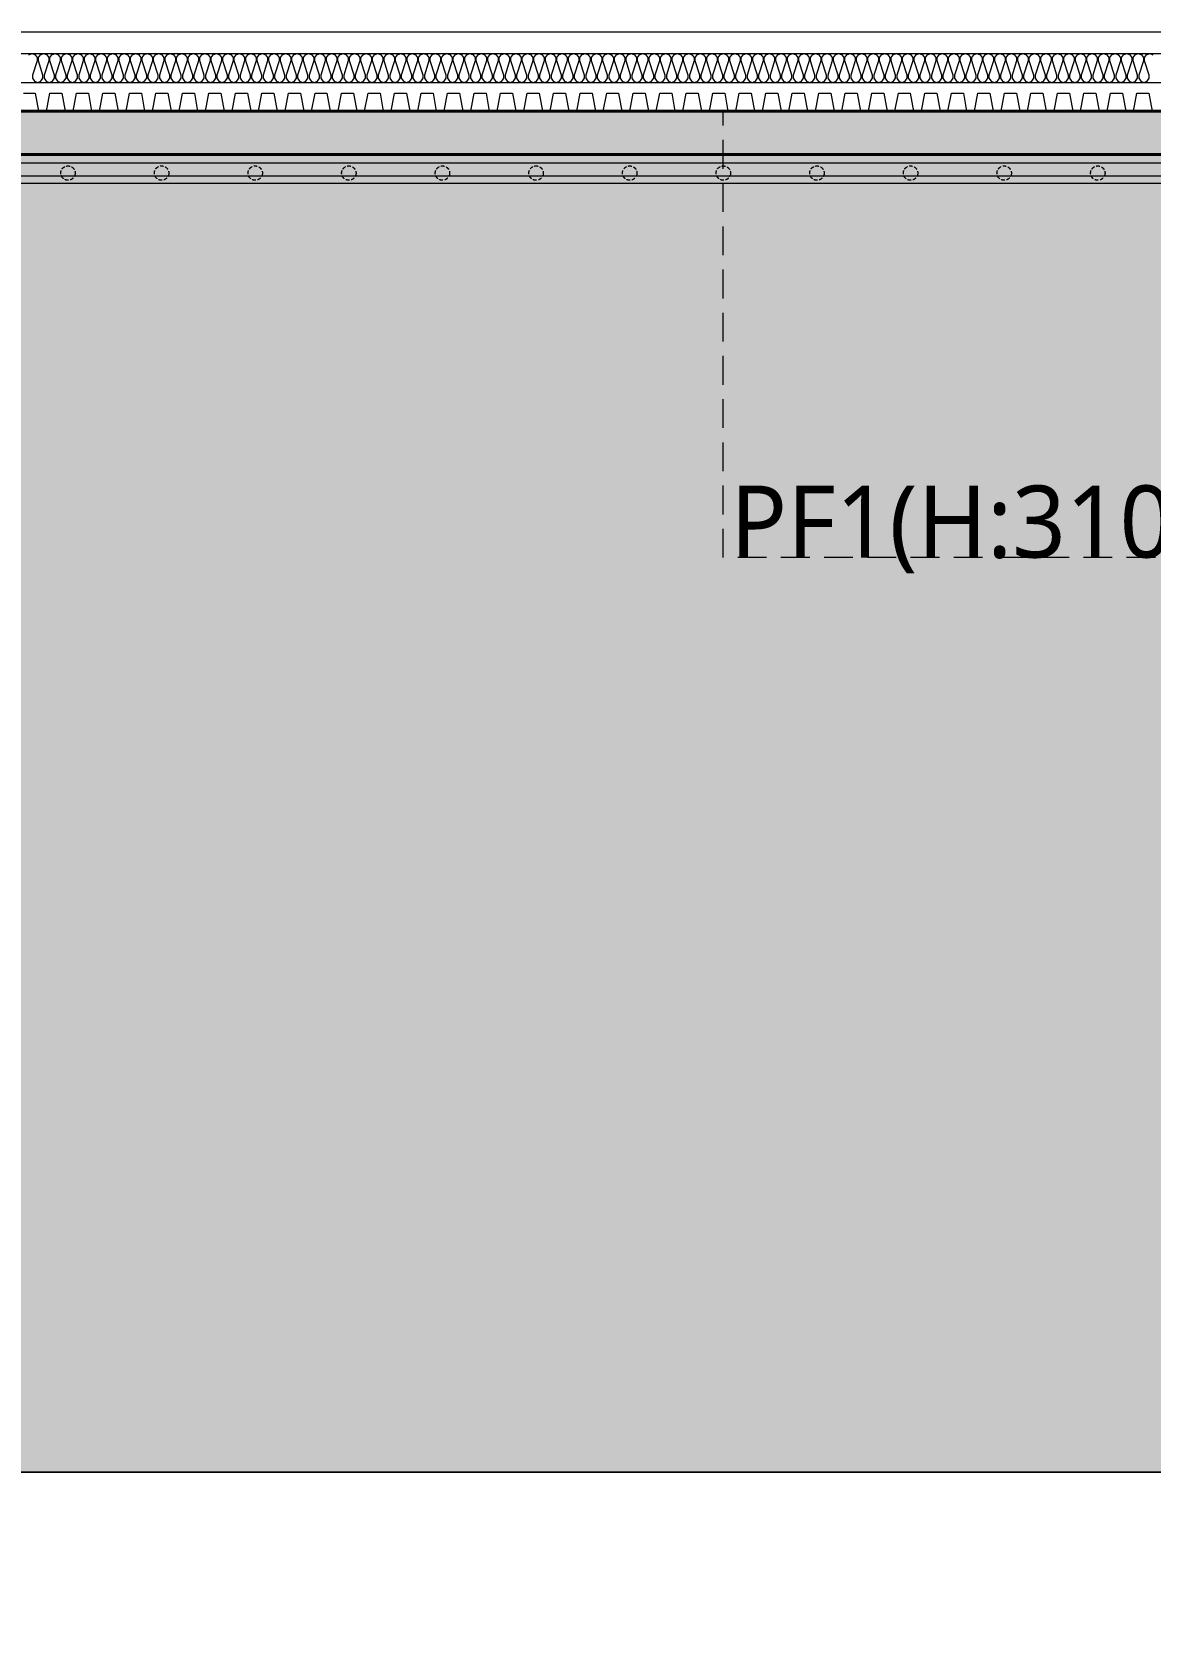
# Model space of a CAD drawing. Header units: millimetres. Extents: x 0 to 420000, y 0 to 297000.
# Drawn here: x 192213 to 199975, y 147403 to 158500 of the extents above; entities that cross this region are included whole.
import ezdxf
from ezdxf.enums import TextEntityAlignment as Align

# ---------------------------------------------------------------- set-up
doc = ezdxf.new("R2010")
doc.units = ezdxf.units.MM
doc.linetypes.add('CEN', pattern=[62, 60, -1, 0, -1])
doc.linetypes.add('HIDDEN', pattern=[0.375, 0.25, -0.125])
for name, color, linetype, lineweight in [('A-AXIS-LINE', 1, 'CEN', 15), ('A-CONC-LIN1', 2, 'Continuous', 40), ('A-SECT-LIN3', 255, 'Continuous', 18), ('A-XXXX-DRBD', 9, 'Continuous', 20), ('A-XXXX-FIN2', 6, 'Continuous', 20), ('A-XXXX-HATC', 8, 'Continuous', 18), ('A-XXXX-HID', 8, 'HIDDEN', 18), ('A-XXXX-INSL2', 8, 'Continuous', 18)]:
    doc.layers.add(name, color=color, linetype=linetype, lineweight=lineweight)
doc.layers.add('A-CONC-SOLD', color=253, linetype='CEN')
doc.layers.add('A-XXXX-SOLD', color=252, linetype='Continuous')
doc.layers.add('A-XXXX-NPLT', color=144, linetype='Continuous', lineweight=15, plot=False)
doc.styles.add('맑은고딕', font='')
doc.styles.get('맑은고딕').set_extended_font_data('Malgun Gothic')
pattern_1 = [(0, (40, -50), (200, 200), [60, -140]), (0, (160, -30), (200, 200), [50, -150]), (0, (150, -20), (200, 200), [40, -160]), (0, (90, 30), (200, 200), [30, -30, 40, -100]), (0, (90, 40), (200, 200), [40, -10, 50, -100]), (0, (0, 80), (200, 200), [50, -150]), (0, (190, 90), (200, 200), [50, -150]), (90, (0, -10), (-200, 200), [30, -170]), (90, (30, 140), (-200, 200), [20, -180]), (90, (40, -50), (-200, 200), [30, -170]), (90, (60, 130), (-200, 200), [10, -190]), (90, (70, 50), (-200, 200), [30, -170]), (90, (90, -20), (-200, 200), [50, -150]), (90, (110, 120), (-200, 200), [30, -170]), (90, (130, 40), (-200, 200), [40, -160]), (90, (140, 40), (-200, 200), [40, -160]), (90, (160, -50), (-200, 200), [20, -180]), (90, (190, -20), (-200, 200), [50, -150]), (45, (20, -30), (0, 200), [84.8528, -197.98991]), (45, (40, -20), (0, 200), [42.4264, -240.41631]), (45, (130, 90), (0, 200), [56.56854, -226.27417]), (45, (130, 100), (0, 200), [42.4264, -240.41631]), (135, (60, 80), (-200, 2e-14), [14.1422, -268.70051]), (135, (20, -30), (-200, 2e-14), [28.2842, -254.55851]), (135, (80, 30), (-200, 2e-14), [28.2842, -254.55851]), (135, (130, 80), (-200, 2e-14), [28.2842, -254.55851]), (135, (190, 120), (-200, 2e-14), [42.4264, -240.41631]), (135, (190, 110), (-200, 2e-14), [28.2842, -254.55851]), (135, (180, 130), (-200, 2e-14), [28.2842, -254.55851]), (135, (120, -50), (-200, 2e-14), [42.4264, -240.41631]), (26.56505, (180, 70), (200, 8e-08), [22.36, -424.8536]), (26.56505, (130, 20), (200, 8e-08), [22.36, -424.8536]), (26.56505, (60, 80), (200, 8e-08), [44.72, -402.4936]), (26.56505, (70, 130), (200, 8e-08), [44.72, -402.4936]), (26.56505, (70, 80), (200, 8e-08), [44.72, -402.4936]), (26.56505, (190, 120), (200, 8e-08), [44.72, -402.4936]), (26.56505, (0, 20), (200, 8e-08), [67.082, -380.1316]), (26.56505, (0, 30), (200, 8e-08), [67.082, -380.1316]), (26.56505, (0, 110), (200, 8e-08), [67.082, -380.1316]), (63.43495, (100, 100), (1e-08, 200), [22.36, -424.8536]), (63.43495, (190, 90), (1e-08, 200), [22.36, -268.333595, 44.72, -111.8]), (63.43495, (170, 70), (1e-08, 200), [44.72, -402.4936]), (63.43495, (50, 90), (1e-08, 200), [44.72, -402.4936]), (63.43495, (40, 90), (1e-08, 200), [44.72, -402.4936]), (63.43495, (110, 110), (1e-08, 200), [67.082, -380.1316]), (116.56505, (60, 60), (-8e-08, 200), [22.36, -424.8536]), (116.56505, (190, 40), (-8e-08, 200), [22.36, -424.8536]), (116.56505, (150, -20), (-8e-08, 200), [44.72, -402.4936]), (116.56505, (140, -10), (-8e-08, 200), [44.72, -402.4936]), (116.56505, (160, 130), (-8e-08, 200), [44.72, -402.4936]), (116.56505, (0, 30), (-8e-08, 200), [44.72, -402.4936]), (116.56505, (100, -50), (-8e-08, 200), [67.082, -380.1316]), (153.43495, (170, 70), (-200, 1e-08), [44.72, -402.4936]), (153.43495, (180, 60), (-200, 1e-08), [44.72, -402.4936]), (153.43495, (30, -40), (-200, 1e-08), [22.36, -424.8536]), (153.43495, (90, 40), (-200, 1e-08), [22.36, -424.8536]), (153.43495, (130, 100), (-200, 1e-08), [22.36, -424.8536])]

# ---------------------------------------------------------------- blocks, each defined once
blk = doc.blocks.new('axis(220316)')
at = {"layer": 'A-AXIS-LINE', "ltscale": 1000}
for p, q in [((4631788.1, -441118.7), (4955413.1, -441118.7)), ((4631788.1, -442118.7), (4955413.1, -442118.7))]:
    blk.add_line(p, q, dxfattribs=at)
blk = doc.blocks.new('횡지하층')
at = {"layer": 'A-CONC-SOLD'}
h = blk.add_hatch(color=256, dxfattribs=at)
h.dxf.hatch_style = 1
h.paths.add_polyline_path([(4890651, -238161), (4890251, -238161), (4890251, -237111), (4890101, -237111), (4890101, -237361), (4889651, -237361), (4889651, -238361), (4889601, -238361), (4889601, -239061), (4889951, -239061), (4889951, -247661), (4889201, -247661), (4889201, -247111), (4889001, -247111), (4889001, -247661), (4758201, -247661), (4758201, -247111), (4758001, -247111), (4758001, -247661), (4757251, -247661), (4757251, -239061), (4757601, -239061), (4757601, -238361), (4757551, -238361), (4757551, -237361), (4757101, -237361), (4757101, -237111), (4756951, -237111), (4756951, -238161), (4756551, -238161), (4756551, -247961), (4890651, -247961)])
at = {"layer": 'A-CONC-LIN1'}
for points in [[(4756551, -247961), (4756551, -238161), (4756951, -238161), (4756951, -237111), (4757101, -237111), (4757101, -237361), (4757551, -237361), (4757551, -238361), (4757601, -238361), (4757601, -239061), (4757251, -239061), (4757251, -247661), (4758001, -247661), (4758001, -247111), (4758201, -247111), (4758201, -247661), (4889001, -247661)], [(4890651, -247961), (4756551, -247961)]]:
    blk.add_lwpolyline(points, dxfattribs=at)
at = {"layer": 'A-XXXX-DRBD'}
blk.add_lwpolyline([(4793741, -247536), (4793823, -247536), (4793847, -247661), (4793901, -247661), (4793925, -247536), (4794008, -247536), (4794031, -247661), (4794086, -247661), (4794109, -247536), (4794192, -247536), (4794215, -247661), (4794270, -247661), (4794293, -247536), (4794376, -247536), (4794399, -247661), (4794454, -247661), (4794477, -247536), (4794560, -247536), (4794583, -247661), (4794638, -247661), (4794661, -247536), (4794744, -247536), (4794767, -247661), (4794822, -247661), (4794845, -247536), (4794928, -247536), (4794951, -247661), (4795006, -247661), (4795029, -247536), (4795112, -247536), (4795135, -247661), (4795190, -247661), (4795213, -247536), (4795296, -247536), (4795319, -247661), (4795374, -247661), (4795397, -247536), (4795480, -247536), (4795504, -247661), (4795558, -247661), (4795582, -247536), (4795664, -247536), (4795688, -247661), (4795742, -247661), (4795766, -247536), (4795848, -247536), (4795872, -247661), (4795926, -247661), (4795950, -247536), (4796033, -247536), (4796056, -247661), (4796110, -247661), (4796134, -247536), (4796217, -247536), (4796240, -247661), (4796295, -247661), (4796318, -247536), (4796401, -247536), (4796424, -247661), (4796479, -247661), (4796502, -247536), (4796585, -247536), (4796608, -247661), (4796663, -247661), (4796686, -247536), (4796769, -247536), (4796792, -247661), (4796847, -247661), (4796870, -247536), (4796953, -247536), (4796976, -247661), (4797031, -247661), (4797054, -247536), (4797137, -247536), (4797160, -247661), (4797215, -247661), (4797238, -247536), (4797321, -247536), (4797344, -247661), (4797399, -247661), (4797422, -247536), (4797505, -247536), (4797529, -247661), (4797583, -247661), (4797607, -247536), (4797689, -247536), (4797713, -247661), (4797767, -247661), (4797791, -247536), (4797873, -247536), (4797897, -247661), (4797951, -247661), (4797975, -247536), (4798058, -247536), (4798081, -247661), (4798135, -247661), (4798159, -247536), (4798242, -247536), (4798265, -247661), (4798320, -247661), (4798343, -247536), (4798426, -247536), (4798449, -247661), (4798504, -247661), (4798527, -247536), (4798610, -247536), (4798633, -247661), (4798688, -247661), (4798711, -247536), (4798794, -247536), (4798817, -247661), (4798872, -247661), (4798895, -247536), (4798978, -247536), (4799001, -247661), (4799056, -247661), (4799079, -247536), (4799162, -247536), (4799185, -247661), (4799240, -247661), (4799263, -247536), (4799346, -247536), (4799369, -247661), (4799424, -247661), (4799447, -247536), (4799530, -247536), (4799554, -247661), (4799608, -247661), (4799631, -247536), (4799714, -247536), (4799738, -247661), (4799792, -247661), (4799816, -247536), (4799898, -247536), (4799922, -247661), (4799976, -247661), (4800000, -247536), (4800082, -247536), (4800106, -247661), (4800160, -247661), (4800184, -247536), (4800267, -247536), (4800290, -247661), (4800345, -247661), (4800368, -247536), (4800451, -247536), (4800474, -247661), (4800529, -247661), (4800552, -247536), (4800635, -247536), (4800658, -247661), (4800713, -247661), (4800736, -247536), (4800819, -247536), (4800842, -247661), (4800897, -247661), (4800920, -247536), (4801003, -247536), (4801026, -247661), (4801081, -247661), (4801104, -247536), (4801187, -247536), (4801210, -247661), (4801265, -247661), (4801288, -247536), (4801371, -247536), (4801394, -247661), (4801449, -247661), (4801472, -247536), (4801555, -247536), (4801579, -247661)], dxfattribs=at)
at = {"layer": 'A-XXXX-FIN2'}
blk.add_line((4758351, -247111), (4888851, -247111), dxfattribs=at)
at = {"layer": 'A-XXXX-INSL2'}
for p, q in [((4758201, -247261), (4889001, -247261)), ((4758201, -247461), (4889001, -247461))]:
    blk.add_line(p, q, dxfattribs=at)
blk.add_lwpolyline([(4793779, -247269), (4793801, -247261), (4793823, -247269), (4793837, -247289), (4793837, -247311), (4793805, -247411), (4793805, -247433), (4793819, -247453), (4793841, -247461), (4793863, -247453), (4793877, -247433), (4793877, -247411), (4793845, -247311), (4793845, -247289), (4793859, -247269), (4793881, -247261), (4793903, -247269), (4793917, -247289), (4793917, -247311), (4793885, -247411), (4793885, -247433), (4793899, -247453), (4793921, -247461), (4793943, -247453), (4793957, -247433), (4793957, -247411), (4793925, -247311), (4793925, -247289), (4793939, -247269), (4793961, -247261), (4793983, -247269), (4793997, -247289), (4793997, -247311), (4793965, -247411), (4793965, -247433), (4793979, -247453), (4794001, -247461), (4794023, -247453), (4794037, -247433), (4794037, -247411), (4794005, -247311), (4794005, -247289), (4794019, -247269), (4794041, -247261), (4794063, -247269), (4794077, -247289), (4794077, -247311), (4794045, -247411), (4794045, -247433), (4794059, -247453), (4794081, -247461), (4794103, -247453), (4794117, -247433), (4794117, -247411), (4794085, -247311), (4794085, -247289), (4794099, -247269), (4794121, -247261), (4794143, -247269), (4794157, -247289), (4794157, -247311), (4794125, -247411), (4794125, -247433), (4794139, -247453), (4794161, -247461), (4794183, -247453), (4794197, -247433), (4794197, -247411), (4794165, -247311), (4794165, -247289), (4794179, -247269), (4794201, -247261), (4794223, -247269), (4794237, -247289), (4794237, -247311), (4794205, -247411), (4794205, -247433), (4794219, -247453), (4794241, -247461), (4794263, -247453), (4794277, -247433), (4794277, -247411), (4794245, -247311), (4794245, -247289), (4794259, -247269), (4794281, -247261), (4794303, -247269), (4794317, -247289), (4794317, -247311), (4794285, -247411), (4794285, -247433), (4794299, -247453), (4794321, -247461), (4794343, -247453), (4794357, -247433), (4794357, -247411), (4794325, -247311), (4794325, -247289), (4794339, -247269), (4794361, -247261), (4794383, -247269), (4794397, -247289), (4794397, -247311), (4794365, -247411), (4794365, -247433), (4794379, -247453), (4794401, -247461), (4794423, -247453), (4794437, -247433), (4794437, -247411), (4794405, -247311), (4794405, -247289), (4794419, -247269), (4794441, -247261), (4794463, -247269), (4794477, -247289), (4794477, -247311), (4794445, -247411), (4794445, -247433), (4794459, -247453), (4794481, -247461), (4794503, -247453), (4794517, -247433), (4794517, -247411), (4794485, -247311), (4794485, -247289), (4794499, -247269), (4794521, -247261), (4794543, -247269), (4794557, -247289), (4794557, -247311), (4794525, -247411), (4794525, -247433), (4794539, -247453), (4794561, -247461), (4794583, -247453), (4794597, -247433), (4794597, -247411), (4794565, -247311), (4794565, -247289), (4794579, -247269), (4794601, -247261), (4794623, -247269), (4794637, -247289), (4794637, -247311), (4794605, -247411), (4794605, -247433), (4794619, -247453), (4794641, -247461), (4794663, -247453), (4794677, -247433), (4794677, -247411), (4794645, -247311), (4794645, -247289), (4794659, -247269), (4794681, -247261), (4794703, -247269), (4794717, -247289), (4794717, -247311), (4794685, -247411), (4794685, -247433), (4794699, -247453), (4794721, -247461), (4794743, -247453), (4794757, -247433), (4794757, -247411), (4794725, -247311), (4794725, -247289), (4794739, -247269), (4794761, -247261), (4794783, -247269), (4794797, -247289), (4794797, -247311), (4794765, -247411), (4794765, -247433), (4794779, -247453), (4794801, -247461), (4794823, -247453), (4794837, -247433), (4794837, -247411), (4794805, -247311), (4794805, -247289), (4794819, -247269), (4794841, -247261), (4794863, -247269), (4794877, -247289), (4794877, -247311), (4794845, -247411), (4794845, -247433), (4794859, -247453), (4794881, -247461), (4794903, -247453), (4794917, -247433), (4794917, -247411), (4794885, -247311), (4794885, -247289), (4794899, -247269), (4794921, -247261), (4794943, -247269), (4794957, -247289), (4794957, -247311), (4794925, -247411), (4794925, -247433), (4794939, -247453), (4794961, -247461), (4794983, -247453), (4794997, -247433), (4794997, -247411), (4794965, -247311), (4794965, -247289), (4794979, -247269), (4795001, -247261), (4795023, -247269), (4795037, -247289), (4795037, -247311), (4795005, -247411), (4795005, -247433), (4795019, -247453), (4795041, -247461), (4795063, -247453), (4795077, -247433), (4795077, -247411), (4795045, -247311), (4795045, -247289), (4795059, -247269), (4795081, -247261), (4795103, -247269), (4795117, -247289), (4795117, -247311), (4795085, -247411), (4795085, -247433), (4795099, -247453), (4795121, -247461), (4795143, -247453), (4795157, -247433), (4795157, -247411), (4795125, -247311), (4795125, -247289), (4795139, -247269), (4795161, -247261), (4795183, -247269), (4795197, -247289), (4795197, -247311), (4795165, -247411), (4795165, -247433), (4795179, -247453), (4795201, -247461), (4795223, -247453), (4795237, -247433), (4795237, -247411), (4795205, -247311), (4795205, -247289), (4795219, -247269), (4795241, -247261), (4795263, -247269), (4795277, -247289), (4795277, -247311), (4795245, -247411), (4795245, -247433), (4795259, -247453), (4795281, -247461), (4795303, -247453), (4795317, -247433), (4795317, -247411), (4795285, -247311), (4795285, -247289), (4795299, -247269), (4795321, -247261), (4795343, -247269), (4795357, -247289), (4795357, -247311), (4795325, -247411), (4795325, -247433), (4795339, -247453), (4795361, -247461), (4795383, -247453), (4795397, -247433), (4795397, -247411), (4795365, -247311), (4795365, -247289), (4795379, -247269), (4795401, -247261), (4795423, -247269), (4795437, -247289), (4795437, -247311), (4795405, -247411), (4795405, -247433), (4795419, -247453), (4795441, -247461), (4795463, -247453), (4795477, -247433), (4795477, -247411), (4795445, -247311), (4795445, -247289), (4795459, -247269), (4795481, -247261), (4795503, -247269), (4795517, -247289), (4795517, -247311), (4795485, -247411), (4795485, -247433), (4795499, -247453), (4795521, -247461), (4795543, -247453), (4795557, -247433), (4795557, -247411), (4795525, -247311), (4795525, -247289), (4795539, -247269), (4795561, -247261), (4795583, -247269), (4795597, -247289), (4795597, -247311), (4795565, -247411), (4795565, -247433), (4795579, -247453), (4795601, -247461), (4795623, -247453), (4795637, -247433), (4795637, -247411), (4795605, -247311), (4795605, -247289), (4795619, -247269), (4795641, -247261), (4795663, -247269), (4795677, -247289), (4795677, -247311), (4795645, -247411), (4795645, -247433), (4795659, -247453), (4795681, -247461), (4795703, -247453), (4795717, -247433), (4795717, -247411), (4795685, -247311), (4795685, -247289), (4795699, -247269), (4795721, -247261), (4795743, -247269), (4795757, -247289), (4795757, -247311), (4795725, -247411), (4795725, -247433), (4795739, -247453), (4795761, -247461), (4795783, -247453), (4795797, -247433), (4795797, -247411), (4795765, -247311), (4795765, -247289), (4795779, -247269), (4795801, -247261), (4795823, -247269), (4795837, -247289), (4795837, -247311), (4795805, -247411), (4795805, -247433), (4795819, -247453), (4795841, -247461), (4795863, -247453), (4795877, -247433), (4795877, -247411), (4795845, -247311), (4795845, -247289), (4795859, -247269), (4795881, -247261), (4795903, -247269), (4795917, -247289), (4795917, -247311), (4795885, -247411), (4795885, -247433), (4795899, -247453), (4795921, -247461), (4795943, -247453), (4795957, -247433), (4795957, -247411), (4795925, -247311), (4795925, -247289), (4795939, -247269), (4795961, -247261), (4795983, -247269), (4795997, -247289), (4795997, -247311), (4795965, -247411), (4795965, -247433), (4795979, -247453), (4796001, -247461), (4796023, -247453), (4796037, -247433), (4796037, -247411), (4796005, -247311), (4796005, -247289), (4796019, -247269), (4796041, -247261), (4796063, -247269), (4796077, -247289), (4796077, -247311), (4796045, -247411), (4796045, -247433), (4796059, -247453), (4796081, -247461), (4796103, -247453), (4796117, -247433), (4796117, -247411), (4796085, -247311), (4796085, -247289), (4796099, -247269), (4796121, -247261), (4796143, -247269), (4796157, -247289), (4796157, -247311), (4796125, -247411), (4796125, -247433), (4796139, -247453), (4796161, -247461), (4796183, -247453), (4796197, -247433), (4796197, -247411), (4796165, -247311), (4796165, -247289), (4796179, -247269), (4796201, -247261), (4796223, -247269), (4796237, -247289), (4796237, -247311), (4796205, -247411), (4796205, -247433), (4796219, -247453), (4796241, -247461), (4796263, -247453), (4796277, -247433), (4796277, -247411), (4796245, -247311), (4796245, -247289), (4796259, -247269), (4796281, -247261), (4796303, -247269), (4796317, -247289), (4796317, -247311), (4796285, -247411), (4796285, -247433), (4796299, -247453), (4796321, -247461), (4796343, -247453), (4796357, -247433), (4796357, -247411), (4796325, -247311), (4796325, -247289), (4796339, -247269), (4796361, -247261), (4796383, -247269), (4796397, -247289), (4796397, -247311), (4796365, -247411), (4796365, -247433), (4796379, -247453), (4796401, -247461), (4796423, -247453), (4796437, -247433), (4796437, -247411), (4796405, -247311), (4796405, -247289), (4796419, -247269), (4796441, -247261), (4796463, -247269), (4796477, -247289), (4796477, -247311), (4796445, -247411), (4796445, -247433), (4796459, -247453), (4796481, -247461), (4796503, -247453), (4796517, -247433), (4796517, -247411), (4796485, -247311), (4796485, -247289), (4796499, -247269), (4796521, -247261), (4796543, -247269), (4796557, -247289), (4796557, -247311), (4796525, -247411), (4796525, -247433), (4796539, -247453), (4796561, -247461), (4796583, -247453), (4796597, -247433), (4796597, -247411), (4796565, -247311), (4796565, -247289), (4796579, -247269), (4796601, -247261), (4796623, -247269), (4796637, -247289), (4796637, -247311), (4796605, -247411), (4796605, -247433), (4796619, -247453), (4796641, -247461), (4796663, -247453), (4796677, -247433), (4796677, -247411), (4796645, -247311), (4796645, -247289), (4796659, -247269), (4796681, -247261), (4796703, -247269), (4796717, -247289), (4796717, -247311), (4796685, -247411), (4796685, -247433), (4796699, -247453), (4796721, -247461), (4796743, -247453), (4796757, -247433), (4796757, -247411), (4796725, -247311), (4796725, -247289), (4796739, -247269), (4796761, -247261), (4796783, -247269), (4796797, -247289), (4796797, -247311), (4796765, -247411), (4796765, -247433), (4796779, -247453), (4796801, -247461), (4796823, -247453), (4796837, -247433), (4796837, -247411), (4796805, -247311), (4796805, -247289), (4796819, -247269), (4796841, -247261), (4796863, -247269), (4796877, -247289), (4796877, -247311), (4796845, -247411), (4796845, -247433), (4796859, -247453), (4796881, -247461), (4796903, -247453), (4796917, -247433), (4796917, -247411), (4796885, -247311), (4796885, -247289), (4796899, -247269), (4796921, -247261), (4796943, -247269), (4796957, -247289), (4796957, -247311), (4796925, -247411), (4796925, -247433), (4796939, -247453), (4796961, -247461), (4796983, -247453), (4796997, -247433), (4796997, -247411), (4796965, -247311), (4796965, -247289), (4796979, -247269), (4797001, -247261), (4797023, -247269), (4797037, -247289), (4797037, -247311), (4797005, -247411), (4797005, -247433), (4797019, -247453), (4797041, -247461), (4797063, -247453), (4797077, -247433), (4797077, -247411), (4797045, -247311), (4797045, -247289), (4797059, -247269), (4797081, -247261), (4797103, -247269), (4797117, -247289), (4797117, -247311), (4797085, -247411), (4797085, -247433), (4797099, -247453), (4797121, -247461), (4797143, -247453), (4797157, -247433), (4797157, -247411), (4797125, -247311), (4797125, -247289), (4797139, -247269), (4797161, -247261), (4797183, -247269), (4797197, -247289), (4797197, -247311), (4797165, -247411), (4797165, -247433), (4797179, -247453), (4797201, -247461), (4797223, -247453), (4797237, -247433), (4797237, -247411), (4797205, -247311), (4797205, -247289), (4797219, -247269), (4797241, -247261), (4797263, -247269), (4797277, -247289), (4797277, -247311), (4797245, -247411), (4797245, -247433), (4797259, -247453), (4797281, -247461), (4797303, -247453), (4797317, -247433), (4797317, -247411), (4797285, -247311), (4797285, -247289), (4797299, -247269), (4797321, -247261), (4797343, -247269), (4797357, -247289), (4797357, -247311), (4797325, -247411), (4797325, -247433), (4797339, -247453), (4797361, -247461), (4797383, -247453), (4797397, -247433), (4797397, -247411), (4797365, -247311), (4797365, -247289), (4797379, -247269), (4797401, -247261), (4797423, -247269), (4797437, -247289), (4797437, -247311), (4797405, -247411), (4797405, -247433), (4797419, -247453), (4797441, -247461), (4797463, -247453), (4797477, -247433), (4797477, -247411), (4797445, -247311), (4797445, -247289), (4797459, -247269), (4797481, -247261), (4797503, -247269), (4797517, -247289), (4797517, -247311), (4797485, -247411), (4797485, -247433), (4797499, -247453), (4797521, -247461), (4797543, -247453), (4797557, -247433), (4797557, -247411), (4797525, -247311), (4797525, -247289), (4797539, -247269), (4797561, -247261), (4797583, -247269), (4797597, -247289), (4797597, -247311), (4797565, -247411), (4797565, -247433), (4797579, -247453), (4797601, -247461), (4797623, -247453), (4797637, -247433), (4797637, -247411), (4797605, -247311), (4797605, -247289), (4797619, -247269), (4797641, -247261), (4797663, -247269), (4797677, -247289), (4797677, -247311), (4797645, -247411), (4797645, -247433), (4797659, -247453), (4797681, -247461), (4797703, -247453), (4797717, -247433), (4797717, -247411), (4797685, -247311), (4797685, -247289), (4797699, -247269), (4797721, -247261), (4797743, -247269), (4797757, -247289), (4797757, -247311), (4797725, -247411), (4797725, -247433), (4797739, -247453), (4797761, -247461), (4797783, -247453), (4797797, -247433), (4797797, -247411), (4797765, -247311), (4797765, -247289), (4797779, -247269), (4797801, -247261), (4797823, -247269), (4797837, -247289), (4797837, -247311), (4797805, -247411), (4797805, -247433), (4797819, -247453), (4797841, -247461), (4797863, -247453), (4797877, -247433), (4797877, -247411), (4797845, -247311), (4797845, -247289), (4797859, -247269), (4797881, -247261), (4797903, -247269), (4797917, -247289), (4797917, -247311), (4797885, -247411), (4797885, -247433), (4797899, -247453), (4797921, -247461), (4797943, -247453), (4797957, -247433), (4797957, -247411), (4797925, -247311), (4797925, -247289), (4797939, -247269), (4797961, -247261), (4797983, -247269), (4797997, -247289), (4797997, -247311), (4797965, -247411), (4797965, -247433), (4797979, -247453), (4798001, -247461), (4798023, -247453), (4798037, -247433), (4798037, -247411), (4798005, -247311), (4798005, -247289), (4798019, -247269), (4798041, -247261), (4798063, -247269), (4798077, -247289), (4798077, -247311), (4798045, -247411), (4798045, -247433), (4798059, -247453), (4798081, -247461), (4798103, -247453), (4798117, -247433), (4798117, -247411), (4798085, -247311), (4798085, -247289), (4798099, -247269), (4798121, -247261), (4798143, -247269), (4798157, -247289), (4798157, -247311), (4798125, -247411), (4798125, -247433), (4798139, -247453), (4798161, -247461), (4798183, -247453), (4798197, -247433), (4798197, -247411), (4798165, -247311), (4798165, -247289), (4798179, -247269), (4798201, -247261), (4798223, -247269), (4798237, -247289), (4798237, -247311), (4798205, -247411), (4798205, -247433), (4798219, -247453), (4798241, -247461), (4798263, -247453), (4798277, -247433), (4798277, -247411), (4798245, -247311), (4798245, -247289), (4798259, -247269), (4798281, -247261), (4798303, -247269), (4798317, -247289), (4798317, -247311), (4798285, -247411), (4798285, -247433), (4798299, -247453), (4798321, -247461), (4798343, -247453), (4798357, -247433), (4798357, -247411), (4798325, -247311), (4798325, -247289), (4798339, -247269), (4798361, -247261), (4798383, -247269), (4798397, -247289), (4798397, -247311), (4798365, -247411), (4798365, -247433), (4798379, -247453), (4798401, -247461), (4798423, -247453), (4798437, -247433), (4798437, -247411), (4798405, -247311), (4798405, -247289), (4798419, -247269), (4798441, -247261), (4798463, -247269), (4798477, -247289), (4798477, -247311), (4798445, -247411), (4798445, -247433), (4798459, -247453), (4798481, -247461), (4798503, -247453), (4798517, -247433), (4798517, -247411), (4798485, -247311), (4798485, -247289), (4798499, -247269), (4798521, -247261), (4798543, -247269), (4798557, -247289), (4798557, -247311), (4798525, -247411), (4798525, -247433), (4798539, -247453), (4798561, -247461), (4798583, -247453), (4798597, -247433), (4798597, -247411), (4798565, -247311), (4798565, -247289), (4798579, -247269), (4798601, -247261), (4798623, -247269), (4798637, -247289), (4798637, -247311), (4798605, -247411), (4798605, -247433), (4798619, -247453), (4798641, -247461), (4798663, -247453), (4798677, -247433), (4798677, -247411), (4798645, -247311), (4798645, -247289), (4798659, -247269), (4798681, -247261), (4798703, -247269), (4798717, -247289), (4798717, -247311), (4798685, -247411), (4798685, -247433), (4798699, -247453), (4798721, -247461), (4798743, -247453), (4798757, -247433), (4798757, -247411), (4798725, -247311), (4798725, -247289), (4798739, -247269), (4798761, -247261), (4798783, -247269), (4798797, -247289), (4798797, -247311), (4798765, -247411), (4798765, -247433), (4798779, -247453), (4798801, -247461), (4798823, -247453), (4798837, -247433), (4798837, -247411), (4798805, -247311), (4798805, -247289), (4798819, -247269), (4798841, -247261), (4798863, -247269), (4798877, -247289), (4798877, -247311), (4798845, -247411), (4798845, -247433), (4798859, -247453), (4798881, -247461), (4798903, -247453), (4798917, -247433), (4798917, -247411), (4798885, -247311), (4798885, -247289), (4798899, -247269), (4798921, -247261), (4798943, -247269), (4798957, -247289), (4798957, -247311), (4798925, -247411), (4798925, -247433), (4798939, -247453), (4798961, -247461), (4798983, -247453), (4798997, -247433), (4798997, -247411), (4798965, -247311), (4798965, -247289), (4798979, -247269), (4799001, -247261), (4799023, -247269), (4799037, -247289), (4799037, -247311), (4799005, -247411), (4799005, -247433), (4799019, -247453), (4799041, -247461), (4799063, -247453), (4799077, -247433), (4799077, -247411), (4799045, -247311), (4799045, -247289), (4799059, -247269), (4799081, -247261), (4799103, -247269), (4799117, -247289), (4799117, -247311), (4799085, -247411), (4799085, -247433), (4799099, -247453), (4799121, -247461), (4799143, -247453), (4799157, -247433), (4799157, -247411), (4799125, -247311), (4799125, -247289), (4799139, -247269), (4799161, -247261), (4799183, -247269), (4799197, -247289), (4799197, -247311), (4799165, -247411), (4799165, -247433), (4799179, -247453), (4799201, -247461), (4799223, -247453), (4799237, -247433), (4799237, -247411), (4799205, -247311), (4799205, -247289), (4799219, -247269), (4799241, -247261), (4799263, -247269), (4799277, -247289), (4799277, -247311), (4799245, -247411), (4799245, -247433), (4799259, -247453), (4799281, -247461), (4799303, -247453), (4799317, -247433), (4799317, -247411), (4799285, -247311), (4799285, -247289), (4799299, -247269), (4799321, -247261), (4799343, -247269), (4799357, -247289), (4799357, -247311), (4799325, -247411), (4799325, -247433), (4799339, -247453), (4799361, -247461), (4799383, -247453), (4799397, -247433), (4799397, -247411), (4799365, -247311), (4799365, -247289), (4799379, -247269), (4799401, -247261), (4799423, -247269), (4799437, -247289), (4799437, -247311), (4799405, -247411), (4799405, -247433), (4799419, -247453), (4799441, -247461), (4799463, -247453), (4799477, -247433), (4799477, -247411), (4799445, -247311), (4799445, -247289), (4799459, -247269), (4799481, -247261), (4799503, -247269), (4799517, -247289), (4799517, -247311), (4799485, -247411), (4799485, -247433), (4799499, -247453), (4799521, -247461), (4799543, -247453), (4799557, -247433), (4799557, -247411), (4799525, -247311), (4799525, -247289), (4799539, -247269), (4799561, -247261), (4799583, -247269), (4799597, -247289), (4799597, -247311), (4799565, -247411), (4799565, -247433), (4799579, -247453), (4799601, -247461), (4799623, -247453), (4799637, -247433), (4799637, -247411), (4799605, -247311), (4799605, -247289), (4799619, -247269), (4799641, -247261), (4799663, -247269), (4799677, -247289), (4799677, -247311), (4799645, -247411), (4799645, -247433), (4799659, -247453), (4799681, -247461), (4799703, -247453), (4799717, -247433), (4799717, -247411), (4799685, -247311), (4799685, -247289), (4799699, -247269), (4799721, -247261), (4799743, -247269), (4799757, -247289), (4799757, -247311), (4799725, -247411), (4799725, -247433), (4799739, -247453), (4799761, -247461), (4799783, -247453), (4799797, -247433), (4799797, -247411), (4799765, -247311), (4799765, -247289), (4799779, -247269), (4799801, -247261), (4799823, -247269), (4799837, -247289), (4799837, -247311), (4799805, -247411), (4799805, -247433), (4799819, -247453), (4799841, -247461), (4799863, -247453), (4799877, -247433), (4799877, -247411), (4799845, -247311), (4799845, -247289), (4799859, -247269), (4799881, -247261), (4799903, -247269), (4799917, -247289), (4799917, -247311), (4799885, -247411), (4799885, -247433), (4799899, -247453), (4799921, -247461), (4799943, -247453), (4799957, -247433), (4799957, -247411), (4799925, -247311), (4799925, -247289), (4799939, -247269), (4799961, -247261), (4799983, -247269), (4799997, -247289), (4799997, -247311), (4799965, -247411), (4799965, -247433), (4799979, -247453), (4800001, -247461), (4800023, -247453), (4800037, -247433), (4800037, -247411), (4800005, -247311), (4800005, -247289), (4800019, -247269), (4800041, -247261), (4800063, -247269), (4800077, -247289), (4800077, -247311), (4800045, -247411), (4800045, -247433), (4800059, -247453), (4800081, -247461), (4800103, -247453), (4800117, -247433), (4800117, -247411), (4800085, -247311), (4800085, -247289), (4800099, -247269), (4800121, -247261), (4800143, -247269), (4800157, -247289), (4800157, -247311), (4800125, -247411), (4800125, -247433), (4800139, -247453), (4800161, -247461), (4800183, -247453), (4800197, -247433), (4800197, -247411), (4800165, -247311), (4800165, -247289), (4800179, -247269), (4800201, -247261), (4800223, -247269), (4800237, -247289), (4800237, -247311), (4800205, -247411), (4800205, -247433), (4800219, -247453), (4800241, -247461), (4800263, -247453), (4800277, -247433), (4800277, -247411), (4800245, -247311), (4800245, -247289), (4800259, -247269), (4800281, -247261), (4800303, -247269), (4800317, -247289), (4800317, -247311), (4800285, -247411), (4800285, -247433), (4800299, -247453), (4800321, -247461), (4800343, -247453), (4800357, -247433), (4800357, -247411), (4800325, -247311), (4800325, -247289), (4800339, -247269), (4800361, -247261), (4800383, -247269), (4800397, -247289), (4800397, -247311), (4800365, -247411), (4800365, -247433), (4800379, -247453), (4800401, -247461), (4800423, -247453), (4800437, -247433), (4800437, -247411), (4800405, -247311), (4800405, -247289), (4800419, -247269), (4800441, -247261), (4800463, -247269), (4800477, -247289), (4800477, -247311), (4800445, -247411), (4800445, -247433), (4800459, -247453), (4800481, -247461), (4800503, -247453), (4800517, -247433), (4800517, -247411), (4800485, -247311), (4800485, -247289), (4800499, -247269), (4800521, -247261), (4800543, -247269), (4800557, -247289), (4800557, -247311), (4800525, -247411), (4800525, -247433), (4800539, -247453), (4800561, -247461), (4800583, -247453), (4800597, -247433), (4800597, -247411), (4800565, -247311), (4800565, -247289), (4800579, -247269), (4800601, -247261), (4800623, -247269), (4800637, -247289), (4800637, -247311), (4800605, -247411), (4800605, -247433), (4800619, -247453), (4800641, -247461), (4800663, -247453), (4800677, -247433), (4800677, -247411), (4800645, -247311), (4800645, -247289), (4800659, -247269), (4800681, -247261), (4800703, -247269), (4800717, -247289), (4800717, -247311), (4800685, -247411), (4800685, -247433), (4800699, -247453), (4800721, -247461), (4800743, -247453), (4800757, -247433), (4800757, -247411), (4800725, -247311), (4800725, -247289), (4800739, -247269), (4800761, -247261), (4800783, -247269), (4800797, -247289), (4800797, -247311), (4800765, -247411), (4800765, -247433), (4800779, -247453), (4800801, -247461), (4800823, -247453), (4800837, -247433), (4800837, -247411), (4800805, -247311), (4800805, -247289), (4800819, -247269), (4800841, -247261), (4800863, -247269), (4800877, -247289), (4800877, -247311), (4800845, -247411), (4800845, -247433), (4800859, -247453), (4800881, -247461), (4800903, -247453), (4800917, -247433), (4800917, -247411), (4800885, -247311), (4800885, -247289), (4800899, -247269), (4800921, -247261), (4800943, -247269), (4800957, -247289), (4800957, -247311), (4800925, -247411), (4800925, -247433), (4800939, -247453), (4800961, -247461), (4800983, -247453), (4800997, -247433), (4800997, -247411), (4800965, -247311), (4800965, -247289), (4800979, -247269), (4801001, -247261), (4801023, -247269), (4801037, -247289), (4801037, -247311), (4801005, -247411), (4801005, -247433), (4801019, -247453), (4801041, -247461), (4801063, -247453), (4801077, -247433), (4801077, -247411), (4801045, -247311), (4801045, -247289), (4801059, -247269), (4801081, -247261), (4801103, -247269), (4801117, -247289), (4801117, -247311), (4801085, -247411), (4801085, -247433), (4801099, -247453), (4801121, -247461), (4801143, -247453), (4801157, -247433), (4801157, -247411), (4801125, -247311), (4801125, -247289), (4801139, -247269), (4801161, -247261), (4801183, -247269), (4801197, -247289), (4801197, -247311), (4801165, -247411), (4801165, -247433), (4801179, -247453), (4801201, -247461), (4801223, -247453), (4801237, -247433), (4801237, -247411), (4801205, -247311), (4801205, -247289), (4801219, -247269), (4801241, -247261), (4801263, -247269), (4801277, -247289), (4801277, -247311), (4801245, -247411), (4801245, -247433), (4801259, -247453), (4801281, -247461), (4801303, -247453), (4801317, -247433), (4801317, -247411), (4801285, -247311), (4801285, -247289), (4801299, -247269), (4801321, -247261), (4801343, -247269), (4801357, -247289), (4801357, -247311), (4801325, -247411), (4801325, -247433), (4801339, -247453), (4801361, -247461), (4801383, -247453), (4801397, -247433), (4801397, -247411), (4801365, -247311), (4801365, -247289), (4801379, -247269), (4801401, -247261), (4801423, -247269), (4801437, -247289), (4801437, -247311), (4801405, -247411), (4801405, -247433), (4801419, -247453), (4801441, -247461), (4801463, -247453), (4801477, -247433), (4801477, -247411), (4801445, -247311), (4801445, -247289), (4801459, -247269), (4801481, -247261), (4801503, -247269), (4801517, -247289), (4801517, -247311), (4801485, -247411), (4801485, -247433), (4801499, -247453), (4801521, -247461), (4801543, -247453), (4801557, -247433), (4801557, -247411), (4801525, -247311), (4801525, -247289), (4801539, -247269), (4801561, -247261), (4801583, -247269)], dxfattribs=at)
blk = doc.blocks.new('PF1')
at = {"layer": 'A-XXXX-HID', "color": 0, "ltscale": 800}
blk.add_lwpolyline([(3000, 0), (3000, -3100), (-3000, -3100), (-3000, 0), (3000, 0)], dxfattribs=at)
at = {"layer": 'A-XXXX-NPLT', "style": '맑은고딕'}
blk.add_text('PF1(H:3100)', height=500, dxfattribs=at).set_placement((-1130, -2901), align=Align.MIDDLE)

msp = doc.modelspace()

# ---------------------------------------------------------------- hatches: boundary and pattern name
at = {"layer": 'A-XXXX-HATC'}
h = msp.add_hatch(dxfattribs=at)
h.set_pattern_fill('DOTS', color=256, scale=10)
h.set_pattern_definition([(0, (0, -50), (7.9375, 15.875), [0, -15.875])])
h.paths.add_polyline_path([(154962.5, 157650), (289062.5, 157650), (289062.5, 157590), (154962.5, 157590)])
h = msp.add_hatch(dxfattribs=at)
h.set_pattern_fill('돌01', color=256, scale=200)
h.set_pattern_definition(pattern_1)
h.paths.add_polyline_path([(289062.5, 157590), (154962.5, 157590), (154962.5, 157450), (289062.5, 157450)])
h = msp.add_hatch(dxfattribs=at)
h.set_pattern_fill('돌01', color=256, scale=200)
h.set_pattern_definition(pattern_1)
h.paths.add_polyline_path([(289062.5, 157590), (154962.5, 157590), (154962.5, 157450), (289062.5, 157450)])
at = {"layer": 'A-XXXX-HID'}
h = msp.add_hatch(dxfattribs=at)
h.set_pattern_fill('KHAT49', color=256, scale=10)
h.set_pattern_definition([(0, (7, 5.5), (10, 10), [0.5, -0.5, 1, -8]), (0, (3, 6), (10, 10), [2.5, -7.5]), (0, (2.5, 6.5), (10, 10), [2.5, -7.5]), (0, (7, 9), (10, 10), [0.5, -9.5]), (0, (2, 10), (10, 10), [1.5, -8.5]), (0, (2, 10.5), (10, 10), [1.5, -8.5]), (0, (8, 11), (10, 10), [3, -7]), (0, (7.5, 11.5), (10, 10), [3, -7]), (0, (5, 12.5), (10, 10), [1, -9]), (0, (5.5, 13), (10, 10), [0.5, -9.5]), (0, (1, 14), (10, 10), [0.5, -0.5, 0.5, -8.5]), (90, (1, 12), (-10, 10), [1.5, -8.5]), (90, (1.5, 8.5), (-10, 10), [0.5, -1, 0.5, -1, 2, -5]), (90, (2.5, 14.5), (-10, 10), [0.5, -9.5]), (90, (4, 10), (-10, 10), [0.5, -9.5]), (90, (4.5, 12.5), (-10, 10), [0.5, -9.5]), (90, (5.5, 7), (-10, 10), [1, -9]), (90, (6, 6.5), (-10, 10), [1.5, -8.5]), (90, (6.5, 12.5), (-10, 10), [1, -0.5, 1, -7.5]), (90, (7, 9.5), (-10, 10), [2, -8]), (90, (7.5, 9.5), (-10, 10), [1, -9]), (90, (8.5, 6), (-10, 10), [2, -8]), (90, (9, 6), (-10, 10), [1.5, -8.5]), (45, (5, 6.5), (0, 10), [0.7071067, -13.43502892]), (45, (6.5, 9), (0, 10), [0.7071067, -13.43502892]), (45, (7.5, 10.5), (0, 10), [0.7071067, -13.43502892]), (45, (0.5, 11.5), (0, 10), [0.7071067, -13.43502892]), (45, (1.5, 13.5), (0, 10), [0.7071067, -13.43502892]), (45, (6, 8), (0, 10), [1.41421, -12.72792562]), (45, (7, 14.5), (0, 10), [1.41421, -12.72792562]), (135, (6.5, 5), (-10, 1e-15), [1.41421, -12.72792562]), (135, (7, 5.5), (-10, 1e-15), [1.41421, -12.72792562]), (135, (8.5, 8), (-10, 1e-15), [1.41421, -12.72792562]), (135, (7, 11.5), (-10, 1e-15), [1.41421, -12.72792562]), (135, (7.5, 11.5), (-10, 1e-15), [1.41421, -12.72792562]), (135, (5.5, 8.5), (-10, 1e-15), [2.12132, -12.02081562]), (135, (9, 8), (-10, 1e-15), [2.12132, -12.02081562]), (135, (5.5, 8), (-10, 1e-15), [2.828427, -11.31370862]), (135, (1, 14), (-10, 1e-15), [2.828427, -11.31370862]), (135, (1, 13.5), (-10, 1e-15), [2.828427, -11.31370862]), (135, (1.5, 8), (-10, 1e-15), [0.7071067, -13.43502892]), (135, (1.5, 10.5), (-10, 1e-15), [0.7071067, -13.43502892]), (26.5650512, (7.5, 5.5), (10, 4e-09), [1.1180339, -21.2426458]), (26.5650512, (5.5, 8.5), (10, 4e-09), [1.1180339, -21.2426458]), (26.5650512, (9, 7.5), (10, 4e-09), [2.236068, -20.12461177]), (26.5650512, (9, 8), (10, 4e-09), [2.236068, -20.12461177]), (63.4349488, (6, 13), (5e-10, 10), [1.118, -11.18, 2.236, -7.82667977]), (63.4349488, (1, 9), (5e-10, 10), [1.1180339, -21.2426458]), (63.4349488, (2.5, 5), (5e-10, 10), [1.1180339, -21.2426458]), (63.4349488, (1.5, 9), (5e-10, 10), [1.1180339, -21.2426458]), (63.4349488, (6.5, 13.5), (5e-10, 10), [1.1180339, -21.2426458]), (63.4349488, (6, 13), (5e-10, 10), [1.1180339, -21.2426458]), (63.4349488, (4, 10.5), (5e-10, 10), [2.236068, -20.12461177]), (63.4349488, (3.5, 10.5), (5e-10, 10), [2.236068, -20.12461177]), (116.5650512, (2, 10.5), (-4e-09, 10), [1.1180339, -21.2426458]), (116.5650512, (2.5, 6), (-4e-09, 10), [2.236068, -20.12461177]), (116.5650512, (2.5, 6.5), (-4e-09, 10), [2.236068, -20.12461177]), (153.4349488, (4.5, 13), (-10, 5e-10), [2.236068, -20.12461177]), (153.4349488, (5.5, 13), (-10, 5e-10), [3.35410196, -19.0065778])])
h.paths.add_polyline_path([(154962.5, 157705), (154962.5, 157505), (289062.5, 157505), (289062.5, 157705)])
at = {"layer": 'A-XXXX-SOLD'}
h = msp.add_hatch(color=256, dxfattribs=at)
h.dxf.hatch_style = 1
edge = h.paths.add_edge_path()
edge.add_line((110962.5, 156300), (110962.5, 156300))
edge.add_line((110962.5, 156300), (110962.5, 167200))
edge.add_line((110962.5, 167200), (111512.5, 167200))
edge.add_line((111512.5, 167200), (111512.5, 167300))
edge.add_line((111512.5, 167300), (100372.7, 167300))
edge.add_line((100372.7, 167300), (100372.7, 167078.1))
edge.add_arc((94222.7, 81943.7), 85356.2, 85.868204, 94.131796)
edge.add_line((88072.7, 167078.1), (88072.7, 167300))
edge.add_line((88072.7, 167300), (50205.2, 167300))
edge.add_line((50205.2, 167300), (50205.2, 148500))
edge.add_line((50205.2, 148500), (373825, 148500))
edge.add_line((373825, 148500), (373825, 167100))
edge.add_arc((350657.4, -1174940.9), 1342240.9, 89.0110046, 91.0020244)
edge.add_line((327184.7, 167094.7), (327184.7, 167300))
edge.add_line((327184.7, 167300), (289062.5, 167300))
edge.add_line((289062.5, 167300), (289062.5, 157450))
edge.add_line((289062.5, 157450), (154962.5, 157450))
edge.add_line((154962.5, 157450), (154962.5, 167300))
edge.add_line((154962.5, 167300), (153912.5, 167300))
edge.add_line((153912.5, 167300), (153912.5, 158450))
edge.add_line((153912.5, 158450), (146148.2, 158450))
edge.add_line((146148.2, 158450), (145148.2, 157400))
edge.add_line((145148.2, 157400), (130911, 157400))
edge.add_line((130911, 157400), (129911, 156100))
edge.add_line((129911, 156100), (110962.5, 156100))
edge.add_line((110962.5, 156100), (110962.5, 156300))

# ---------------------------------------------------------------- linework, layer by layer
at = {"layer": 'A-SECT-LIN3'}
msp.add_lwpolyline([(154962.5, 157650), (289062.5, 157650), (289062.5, 157590), (154962.5, 157590)], close=True, dxfattribs=at)
at = {"layer": 'A-XXXX-HATC'}
msp.add_lwpolyline([(289062.5, 157590), (154962.5, 157590), (154962.5, 157450), (289062.5, 157450)], close=True, dxfattribs=at)
at = {"layer": 'A-XXXX-HID', "color": 0, "ltscale": 100}
for centre in [(192462.5, 157520), (193112.5, 157520), (193762.5, 157520), (194412.5, 157520), (195062.5, 157520), (195712.5, 157520), (196362.5, 157520), (197012.5, 157520), (197662.5, 157520), (198312.5, 157520), (198962.5, 157520), (199612.5, 157520)]:
    msp.add_circle(centre, 50, dxfattribs=at)
at = {"layer": 'A-XXXX-NPLT'}
msp.add_line((14450, 148500), (373825, 148500), dxfattribs=at)
for points in [[(337700, 282550), (78800, 282550), (78800, 148500), (337700, 148500)], [(337700, 148500), (78800, 148500), (78800, 14450), (337700, 14450)]]:
    msp.add_lwpolyline(points, close=True, dxfattribs=at)

# ---------------------------------------------------------------- block references
msp.add_blockref('PF1', (200012.5, 157950))
at = {"layer": 'A-AXIS-LINE'}
msp.add_blockref('axis(220316)', (-4581588.1, 599618.7), dxfattribs=at)
at = {"layer": 'A-CONC-LIN1'}
msp.add_blockref('횡지하층', (-4601588.1, 405611.1), dxfattribs=at)

doc.saveas('drawing.dxf')
